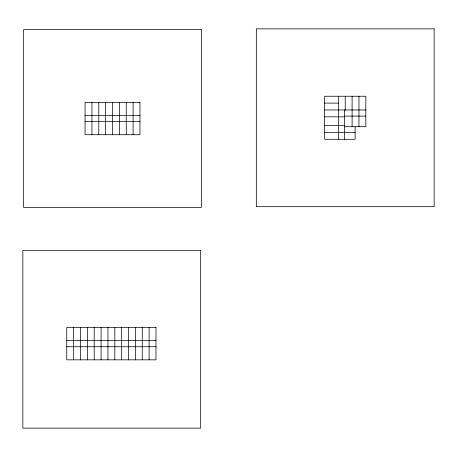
<?xml version="1.0" encoding="UTF-8"?>
<svg xmlns="http://www.w3.org/2000/svg" width="457" height="457" viewBox="0 0 457 457"><rect width="100%" height="100%" fill="white"/><g stroke="black" fill="none" stroke-linecap="round" stroke-linejoin="round"><path stroke-width="0.69" d="M324.647 103.105L338.374 103.105M324.647 109.971L365.829 109.971M85.065 115.484L139.973 115.484M344.509 116.107L365.829 116.107M324.647 116.832L344.509 116.832M85.065 121.619L139.973 121.619M324.647 125.566L344.509 125.566M344.509 126.715L365.829 126.715L365.829 96.244L324.647 96.244L324.647 139.294L355.118 139.294L355.118 126.715M324.647 132.433L355.118 132.433M66.762 340.596L155.991 340.596M66.762 346.732L155.991 346.732M358.962 96.244L358.962 126.715M352.101 96.244L352.101 126.715M345.235 96.244L345.235 109.971M344.509 109.971L344.509 139.294M338.374 96.244L338.374 139.294M149.125 327.498L149.125 359.836M142.264 327.498L142.264 359.836M135.398 327.498L135.398 359.836M133.107 102.379L133.107 134.724M128.537 327.498L128.537 359.836M126.246 102.379L126.246 134.724M121.671 327.498L121.671 359.836M119.38 102.379L119.38 134.724M114.81 327.498L114.81 359.836M112.519 102.379L112.519 134.724M107.943 327.498L107.943 359.836M105.653 102.379L105.653 134.724M101.083 327.498L101.083 359.836M98.792 102.379L98.792 134.724M94.216 327.498L94.216 359.836M91.926 102.379L91.926 134.724M87.356 327.498L87.356 359.836M80.489 327.498L80.489 359.836M73.628 327.498L73.628 359.836M434.15 28.854L256.326 28.854L256.326 206.684L434.15 206.684L434.15 28.854M201.428 29.636L23.604 29.636L23.604 207.467L201.428 207.467L201.428 29.636M139.973 102.379L85.065 102.379L85.065 134.724L139.973 134.724L139.973 102.379M200.674 250.316L22.85 250.316L22.85 428.146L200.674 428.146L200.674 250.316M155.991 327.498L66.762 327.498L66.762 359.836L155.991 359.836L155.991 327.498"/></g></svg>
